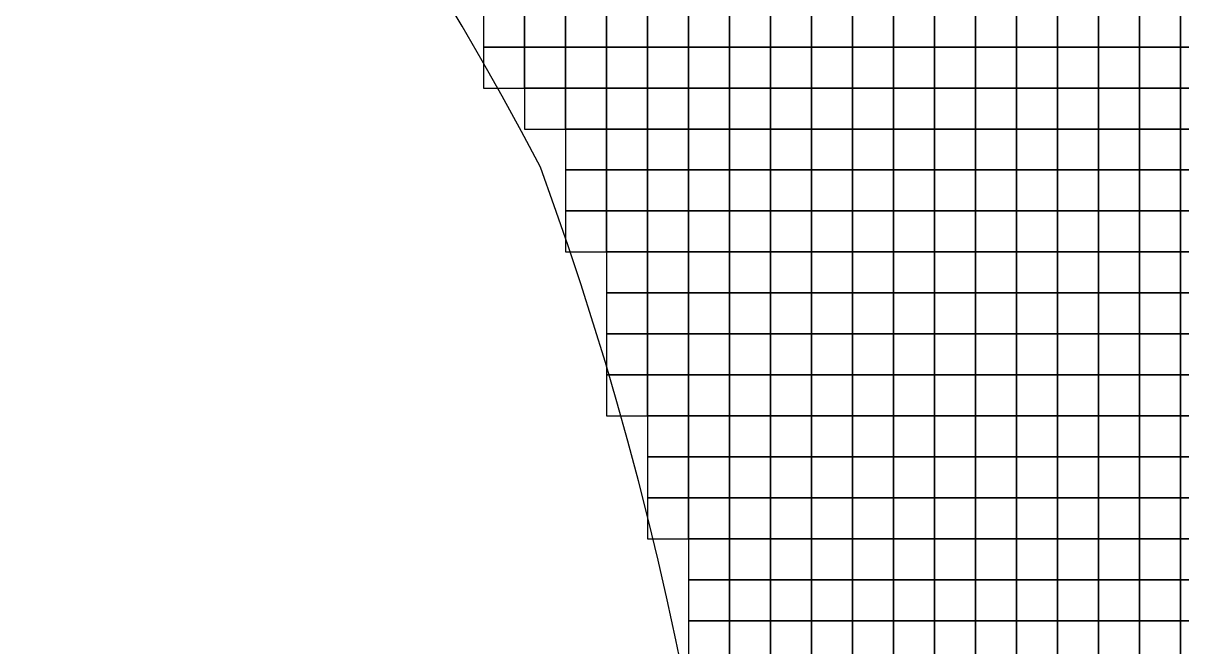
# Model space of a CAD drawing. Extents: x -160257 to 160150, y 7001 to 122208.
# Drawn here: x 122432 to 136562, y 74900 to 82507 of the extents above; entities that cross this region are included whole.
import ezdxf

# ---------------------------------------------------------------- set-up
doc = ezdxf.new("R2010")
doc.units = 0
doc.header["$LTSCALE"] = 1000
doc.header["$MEASUREMENT"] = 0
doc.layers.add('A-G-VISIBLE', color=9, linetype='Continuous')

# ---------------------------------------------------------------- blocks, each defined once
blk = doc.blocks.new('dasd')
at = {"layer": 'A-G-VISIBLE', "linetype": 'Continuous'}
for centre, radius, start, end in [((-132803.304, 42112.783), 43.061, 27.6831, 69.1971), ((-132804.182, 42118.48), 41.551, 336.2604, 20.1419)]:
    blk.add_arc(centre, radius, start, end, dxfattribs=at)

msp = doc.modelspace()

# ---------------------------------------------------------------- linework, layer by layer
at = {"elevation": 2850}
for points in [[(128045, 82216), (128545, 82216), (128545, 82716), (128045, 82716)], [(128545, 82216), (129045, 82216), (129045, 82716), (128545, 82716)], [(129045, 82216), (129545, 82216), (129545, 82716), (129045, 82716)], [(129545, 82216), (130045, 82216), (130045, 82716), (129545, 82716)], [(130045, 82216), (130545, 82216), (130545, 82716), (130045, 82716)], [(130545, 82216), (131045, 82216), (131045, 82716), (130545, 82716)], [(131045, 82216), (131545, 82216), (131545, 82716), (131045, 82716)], [(131545, 82216), (132045, 82216), (132045, 82716), (131545, 82716)], [(132045, 82216), (132545, 82216), (132545, 82716), (132045, 82716)], [(132545, 82216), (133045, 82216), (133045, 82716), (132545, 82716)], [(133045, 82216), (133545, 82216), (133545, 82716), (133045, 82716)], [(133545, 82216), (134045, 82216), (134045, 82716), (133545, 82716)], [(134045, 82216), (134545, 82216), (134545, 82716), (134045, 82716)], [(134545, 82216), (135045, 82216), (135045, 82716), (134545, 82716)], [(135045, 82216), (135545, 82216), (135545, 82716), (135045, 82716)], [(135545, 82216), (136045, 82216), (136045, 82716), (135545, 82716)], [(136045, 82216), (136545, 82216), (136545, 82716), (136045, 82716)], [(136545, 82216), (137045, 82216), (137045, 82716), (136545, 82716)], [(128045, 81716), (128545, 81716), (128545, 82216), (128045, 82216)], [(128545, 81716), (129045, 81716), (129045, 82216), (128545, 82216)], [(129045, 81716), (129545, 81716), (129545, 82216), (129045, 82216)], [(129545, 81716), (130045, 81716), (130045, 82216), (129545, 82216)], [(130045, 81716), (130545, 81716), (130545, 82216), (130045, 82216)], [(130545, 81716), (131045, 81716), (131045, 82216), (130545, 82216)], [(131045, 81716), (131545, 81716), (131545, 82216), (131045, 82216)], [(131545, 81716), (132045, 81716), (132045, 82216), (131545, 82216)], [(132045, 81716), (132545, 81716), (132545, 82216), (132045, 82216)], [(132545, 81716), (133045, 81716), (133045, 82216), (132545, 82216)], [(133045, 81716), (133545, 81716), (133545, 82216), (133045, 82216)], [(133545, 81716), (134045, 81716), (134045, 82216), (133545, 82216)], [(134045, 81716), (134545, 81716), (134545, 82216), (134045, 82216)], [(134545, 81716), (135045, 81716), (135045, 82216), (134545, 82216)], [(135045, 81716), (135545, 81716), (135545, 82216), (135045, 82216)], [(135545, 81716), (136045, 81716), (136045, 82216), (135545, 82216)], [(136045, 81716), (136545, 81716), (136545, 82216), (136045, 82216)], [(136545, 81716), (137045, 81716), (137045, 82216), (136545, 82216)], [(128545, 81216), (129045, 81216), (129045, 81716), (128545, 81716)], [(129045, 81216), (129545, 81216), (129545, 81716), (129045, 81716)], [(129545, 81216), (130045, 81216), (130045, 81716), (129545, 81716)], [(130045, 81216), (130545, 81216), (130545, 81716), (130045, 81716)], [(130545, 81216), (131045, 81216), (131045, 81716), (130545, 81716)], [(131045, 81216), (131545, 81216), (131545, 81716), (131045, 81716)], [(131545, 81216), (132045, 81216), (132045, 81716), (131545, 81716)], [(132045, 81216), (132545, 81216), (132545, 81716), (132045, 81716)], [(132545, 81216), (133045, 81216), (133045, 81716), (132545, 81716)], [(133045, 81216), (133545, 81216), (133545, 81716), (133045, 81716)], [(133545, 81216), (134045, 81216), (134045, 81716), (133545, 81716)], [(134045, 81216), (134545, 81216), (134545, 81716), (134045, 81716)], [(134545, 81216), (135045, 81216), (135045, 81716), (134545, 81716)], [(135045, 81216), (135545, 81216), (135545, 81716), (135045, 81716)], [(135545, 81216), (136045, 81216), (136045, 81716), (135545, 81716)], [(136045, 81216), (136545, 81216), (136545, 81716), (136045, 81716)], [(136545, 81216), (137045, 81216), (137045, 81716), (136545, 81716)], [(129045, 80716), (129545, 80716), (129545, 81216), (129045, 81216)], [(129545, 80716), (130045, 80716), (130045, 81216), (129545, 81216)], [(130045, 80716), (130545, 80716), (130545, 81216), (130045, 81216)], [(130545, 80716), (131045, 80716), (131045, 81216), (130545, 81216)], [(131045, 80716), (131545, 80716), (131545, 81216), (131045, 81216)], [(131545, 80716), (132045, 80716), (132045, 81216), (131545, 81216)], [(132045, 80716), (132545, 80716), (132545, 81216), (132045, 81216)], [(132545, 80716), (133045, 80716), (133045, 81216), (132545, 81216)], [(133045, 80716), (133545, 80716), (133545, 81216), (133045, 81216)], [(133545, 80716), (134045, 80716), (134045, 81216), (133545, 81216)], [(134045, 80716), (134545, 80716), (134545, 81216), (134045, 81216)], [(134545, 80716), (135045, 80716), (135045, 81216), (134545, 81216)], [(135045, 80716), (135545, 80716), (135545, 81216), (135045, 81216)], [(135545, 80716), (136045, 80716), (136045, 81216), (135545, 81216)], [(136045, 80716), (136545, 80716), (136545, 81216), (136045, 81216)], [(136545, 80716), (137045, 80716), (137045, 81216), (136545, 81216)], [(129045, 80216), (129545, 80216), (129545, 80716), (129045, 80716)], [(129545, 80216), (130045, 80216), (130045, 80716), (129545, 80716)], [(130045, 80216), (130545, 80216), (130545, 80716), (130045, 80716)], [(130545, 80216), (131045, 80216), (131045, 80716), (130545, 80716)], [(131045, 80216), (131545, 80216), (131545, 80716), (131045, 80716)], [(131545, 80216), (132045, 80216), (132045, 80716), (131545, 80716)], [(132045, 80216), (132545, 80216), (132545, 80716), (132045, 80716)], [(132545, 80216), (133045, 80216), (133045, 80716), (132545, 80716)], [(133045, 80216), (133545, 80216), (133545, 80716), (133045, 80716)], [(133545, 80216), (134045, 80216), (134045, 80716), (133545, 80716)], [(134045, 80216), (134545, 80216), (134545, 80716), (134045, 80716)], [(134545, 80216), (135045, 80216), (135045, 80716), (134545, 80716)], [(135045, 80216), (135545, 80216), (135545, 80716), (135045, 80716)], [(135545, 80216), (136045, 80216), (136045, 80716), (135545, 80716)], [(136045, 80216), (136545, 80216), (136545, 80716), (136045, 80716)], [(136545, 80216), (137045, 80216), (137045, 80716), (136545, 80716)], [(129045, 79716), (129545, 79716), (129545, 80216), (129045, 80216)], [(129545, 79716), (130045, 79716), (130045, 80216), (129545, 80216)], [(130045, 79716), (130545, 79716), (130545, 80216), (130045, 80216)], [(130545, 79716), (131045, 79716), (131045, 80216), (130545, 80216)], [(131045, 79716), (131545, 79716), (131545, 80216), (131045, 80216)], [(131545, 79716), (132045, 79716), (132045, 80216), (131545, 80216)], [(132045, 79716), (132545, 79716), (132545, 80216), (132045, 80216)], [(132545, 79716), (133045, 79716), (133045, 80216), (132545, 80216)], [(133045, 79716), (133545, 79716), (133545, 80216), (133045, 80216)], [(133545, 79716), (134045, 79716), (134045, 80216), (133545, 80216)], [(134045, 79716), (134545, 79716), (134545, 80216), (134045, 80216)], [(134545, 79716), (135045, 79716), (135045, 80216), (134545, 80216)], [(135045, 79716), (135545, 79716), (135545, 80216), (135045, 80216)], [(135545, 79716), (136045, 79716), (136045, 80216), (135545, 80216)], [(136045, 79716), (136545, 79716), (136545, 80216), (136045, 80216)], [(136545, 79716), (137045, 79716), (137045, 80216), (136545, 80216)], [(129545, 79216), (130045, 79216), (130045, 79716), (129545, 79716)], [(130045, 79216), (130545, 79216), (130545, 79716), (130045, 79716)], [(130545, 79216), (131045, 79216), (131045, 79716), (130545, 79716)], [(131045, 79216), (131545, 79216), (131545, 79716), (131045, 79716)], [(131545, 79216), (132045, 79216), (132045, 79716), (131545, 79716)], [(132045, 79216), (132545, 79216), (132545, 79716), (132045, 79716)], [(132545, 79216), (133045, 79216), (133045, 79716), (132545, 79716)], [(133045, 79216), (133545, 79216), (133545, 79716), (133045, 79716)], [(133545, 79216), (134045, 79216), (134045, 79716), (133545, 79716)], [(134045, 79216), (134545, 79216), (134545, 79716), (134045, 79716)], [(134545, 79216), (135045, 79216), (135045, 79716), (134545, 79716)], [(135045, 79216), (135545, 79216), (135545, 79716), (135045, 79716)], [(135545, 79216), (136045, 79216), (136045, 79716), (135545, 79716)], [(136045, 79216), (136545, 79216), (136545, 79716), (136045, 79716)], [(136545, 79216), (137045, 79216), (137045, 79716), (136545, 79716)], [(129545, 78716), (130045, 78716), (130045, 79216), (129545, 79216)], [(130045, 78716), (130545, 78716), (130545, 79216), (130045, 79216)], [(130545, 78716), (131045, 78716), (131045, 79216), (130545, 79216)], [(131045, 78716), (131545, 78716), (131545, 79216), (131045, 79216)], [(131545, 78716), (132045, 78716), (132045, 79216), (131545, 79216)], [(132045, 78716), (132545, 78716), (132545, 79216), (132045, 79216)], [(132545, 78716), (133045, 78716), (133045, 79216), (132545, 79216)], [(133045, 78716), (133545, 78716), (133545, 79216), (133045, 79216)], [(133545, 78716), (134045, 78716), (134045, 79216), (133545, 79216)], [(134045, 78716), (134545, 78716), (134545, 79216), (134045, 79216)], [(134545, 78716), (135045, 78716), (135045, 79216), (134545, 79216)], [(135045, 78716), (135545, 78716), (135545, 79216), (135045, 79216)], [(135545, 78716), (136045, 78716), (136045, 79216), (135545, 79216)], [(136045, 78716), (136545, 78716), (136545, 79216), (136045, 79216)], [(136545, 78716), (137045, 78716), (137045, 79216), (136545, 79216)], [(129545, 78216), (130045, 78216), (130045, 78716), (129545, 78716)], [(130045, 78216), (130545, 78216), (130545, 78716), (130045, 78716)], [(130545, 78216), (131045, 78216), (131045, 78716), (130545, 78716)], [(131045, 78216), (131545, 78216), (131545, 78716), (131045, 78716)], [(131545, 78216), (132045, 78216), (132045, 78716), (131545, 78716)], [(132045, 78216), (132545, 78216), (132545, 78716), (132045, 78716)], [(132545, 78216), (133045, 78216), (133045, 78716), (132545, 78716)], [(133045, 78216), (133545, 78216), (133545, 78716), (133045, 78716)], [(133545, 78216), (134045, 78216), (134045, 78716), (133545, 78716)], [(134045, 78216), (134545, 78216), (134545, 78716), (134045, 78716)], [(134545, 78216), (135045, 78216), (135045, 78716), (134545, 78716)], [(135045, 78216), (135545, 78216), (135545, 78716), (135045, 78716)], [(135545, 78216), (136045, 78216), (136045, 78716), (135545, 78716)], [(136045, 78216), (136545, 78216), (136545, 78716), (136045, 78716)], [(136545, 78216), (137045, 78216), (137045, 78716), (136545, 78716)], [(129545, 77716), (130045, 77716), (130045, 78216), (129545, 78216)], [(130045, 77716), (130545, 77716), (130545, 78216), (130045, 78216)], [(130545, 77716), (131045, 77716), (131045, 78216), (130545, 78216)], [(131045, 77716), (131545, 77716), (131545, 78216), (131045, 78216)], [(131545, 77716), (132045, 77716), (132045, 78216), (131545, 78216)], [(132045, 77716), (132545, 77716), (132545, 78216), (132045, 78216)], [(132545, 77716), (133045, 77716), (133045, 78216), (132545, 78216)], [(133045, 77716), (133545, 77716), (133545, 78216), (133045, 78216)], [(133545, 77716), (134045, 77716), (134045, 78216), (133545, 78216)], [(134045, 77716), (134545, 77716), (134545, 78216), (134045, 78216)], [(134545, 77716), (135045, 77716), (135045, 78216), (134545, 78216)], [(135045, 77716), (135545, 77716), (135545, 78216), (135045, 78216)], [(135545, 77716), (136045, 77716), (136045, 78216), (135545, 78216)], [(136045, 77716), (136545, 77716), (136545, 78216), (136045, 78216)], [(136545, 77716), (137045, 77716), (137045, 78216), (136545, 78216)], [(130045, 77216), (130545, 77216), (130545, 77716), (130045, 77716)], [(130545, 77216), (131045, 77216), (131045, 77716), (130545, 77716)], [(131045, 77216), (131545, 77216), (131545, 77716), (131045, 77716)], [(131545, 77216), (132045, 77216), (132045, 77716), (131545, 77716)], [(132045, 77216), (132545, 77216), (132545, 77716), (132045, 77716)], [(132545, 77216), (133045, 77216), (133045, 77716), (132545, 77716)], [(133045, 77216), (133545, 77216), (133545, 77716), (133045, 77716)], [(133545, 77216), (134045, 77216), (134045, 77716), (133545, 77716)], [(134045, 77216), (134545, 77216), (134545, 77716), (134045, 77716)], [(134545, 77216), (135045, 77216), (135045, 77716), (134545, 77716)], [(135045, 77216), (135545, 77216), (135545, 77716), (135045, 77716)], [(135545, 77216), (136045, 77216), (136045, 77716), (135545, 77716)], [(136045, 77216), (136545, 77216), (136545, 77716), (136045, 77716)], [(136545, 77216), (137045, 77216), (137045, 77716), (136545, 77716)], [(130045, 76716), (130545, 76716), (130545, 77216), (130045, 77216)], [(130545, 76716), (131045, 76716), (131045, 77216), (130545, 77216)], [(131045, 76716), (131545, 76716), (131545, 77216), (131045, 77216)], [(131545, 76716), (132045, 76716), (132045, 77216), (131545, 77216)], [(132045, 76716), (132545, 76716), (132545, 77216), (132045, 77216)], [(132545, 76716), (133045, 76716), (133045, 77216), (132545, 77216)], [(133045, 76716), (133545, 76716), (133545, 77216), (133045, 77216)], [(133545, 76716), (134045, 76716), (134045, 77216), (133545, 77216)], [(134045, 76716), (134545, 76716), (134545, 77216), (134045, 77216)], [(134545, 76716), (135045, 76716), (135045, 77216), (134545, 77216)], [(135045, 76716), (135545, 76716), (135545, 77216), (135045, 77216)], [(135545, 76716), (136045, 76716), (136045, 77216), (135545, 77216)], [(136045, 76716), (136545, 76716), (136545, 77216), (136045, 77216)], [(136545, 76716), (137045, 76716), (137045, 77216), (136545, 77216)], [(130045, 76216), (130545, 76216), (130545, 76716), (130045, 76716)], [(130545, 76216), (131045, 76216), (131045, 76716), (130545, 76716)], [(131045, 76216), (131545, 76216), (131545, 76716), (131045, 76716)], [(131545, 76216), (132045, 76216), (132045, 76716), (131545, 76716)], [(132045, 76216), (132545, 76216), (132545, 76716), (132045, 76716)], [(132545, 76216), (133045, 76216), (133045, 76716), (132545, 76716)], [(133045, 76216), (133545, 76216), (133545, 76716), (133045, 76716)], [(133545, 76216), (134045, 76216), (134045, 76716), (133545, 76716)], [(134045, 76216), (134545, 76216), (134545, 76716), (134045, 76716)], [(134545, 76216), (135045, 76216), (135045, 76716), (134545, 76716)], [(135045, 76216), (135545, 76216), (135545, 76716), (135045, 76716)], [(135545, 76216), (136045, 76216), (136045, 76716), (135545, 76716)], [(136045, 76216), (136545, 76216), (136545, 76716), (136045, 76716)], [(136545, 76216), (137045, 76216), (137045, 76716), (136545, 76716)], [(130545, 75716), (131045, 75716), (131045, 76216), (130545, 76216)], [(131045, 75716), (131545, 75716), (131545, 76216), (131045, 76216)], [(131545, 75716), (132045, 75716), (132045, 76216), (131545, 76216)], [(132045, 75716), (132545, 75716), (132545, 76216), (132045, 76216)], [(132545, 75716), (133045, 75716), (133045, 76216), (132545, 76216)], [(133045, 75716), (133545, 75716), (133545, 76216), (133045, 76216)], [(133545, 75716), (134045, 75716), (134045, 76216), (133545, 76216)], [(134045, 75716), (134545, 75716), (134545, 76216), (134045, 76216)], [(134545, 75716), (135045, 75716), (135045, 76216), (134545, 76216)], [(135045, 75716), (135545, 75716), (135545, 76216), (135045, 76216)], [(135545, 75716), (136045, 75716), (136045, 76216), (135545, 76216)], [(136045, 75716), (136545, 75716), (136545, 76216), (136045, 76216)], [(136545, 75716), (137045, 75716), (137045, 76216), (136545, 76216)], [(130545, 75216), (131045, 75216), (131045, 75716), (130545, 75716)], [(131045, 75216), (131545, 75216), (131545, 75716), (131045, 75716)], [(131545, 75216), (132045, 75216), (132045, 75716), (131545, 75716)], [(132045, 75216), (132545, 75216), (132545, 75716), (132045, 75716)], [(132545, 75216), (133045, 75216), (133045, 75716), (132545, 75716)], [(133045, 75216), (133545, 75216), (133545, 75716), (133045, 75716)], [(133545, 75216), (134045, 75216), (134045, 75716), (133545, 75716)], [(134045, 75216), (134545, 75216), (134545, 75716), (134045, 75716)], [(134545, 75216), (135045, 75216), (135045, 75716), (134545, 75716)], [(135045, 75216), (135545, 75216), (135545, 75716), (135045, 75716)], [(135545, 75216), (136045, 75216), (136045, 75716), (135545, 75716)], [(136045, 75216), (136545, 75216), (136545, 75716), (136045, 75716)], [(136545, 75216), (137045, 75216), (137045, 75716), (136545, 75716)], [(130545, 74716), (131045, 74716), (131045, 75216), (130545, 75216)], [(131045, 74716), (131545, 74716), (131545, 75216), (131045, 75216)], [(131545, 74716), (132045, 74716), (132045, 75216), (131545, 75216)], [(132045, 74716), (132545, 74716), (132545, 75216), (132045, 75216)], [(132545, 74716), (133045, 74716), (133045, 75216), (132545, 75216)], [(133045, 74716), (133545, 74716), (133545, 75216), (133045, 75216)], [(133545, 74716), (134045, 74716), (134045, 75216), (133545, 75216)], [(134045, 74716), (134545, 74716), (134545, 75216), (134045, 75216)], [(134545, 74716), (135045, 74716), (135045, 75216), (134545, 75216)], [(135045, 74716), (135545, 74716), (135545, 75216), (135045, 75216)], [(135545, 74716), (136045, 74716), (136045, 75216), (135545, 75216)], [(136045, 74716), (136545, 74716), (136545, 75216), (136045, 75216)], [(136545, 74716), (137045, 74716), (137045, 75216), (136545, 75216)]]:
    msp.add_lwpolyline(points, close=True, dxfattribs=at)

# ---------------------------------------------------------------- block references
at = {"xscale": 1000, "yscale": 1000, "zscale": 1000}
msp.add_blockref('dasd', (132893911, -42052037, 2850), dxfattribs=at)

doc.saveas('drawing.dxf')
